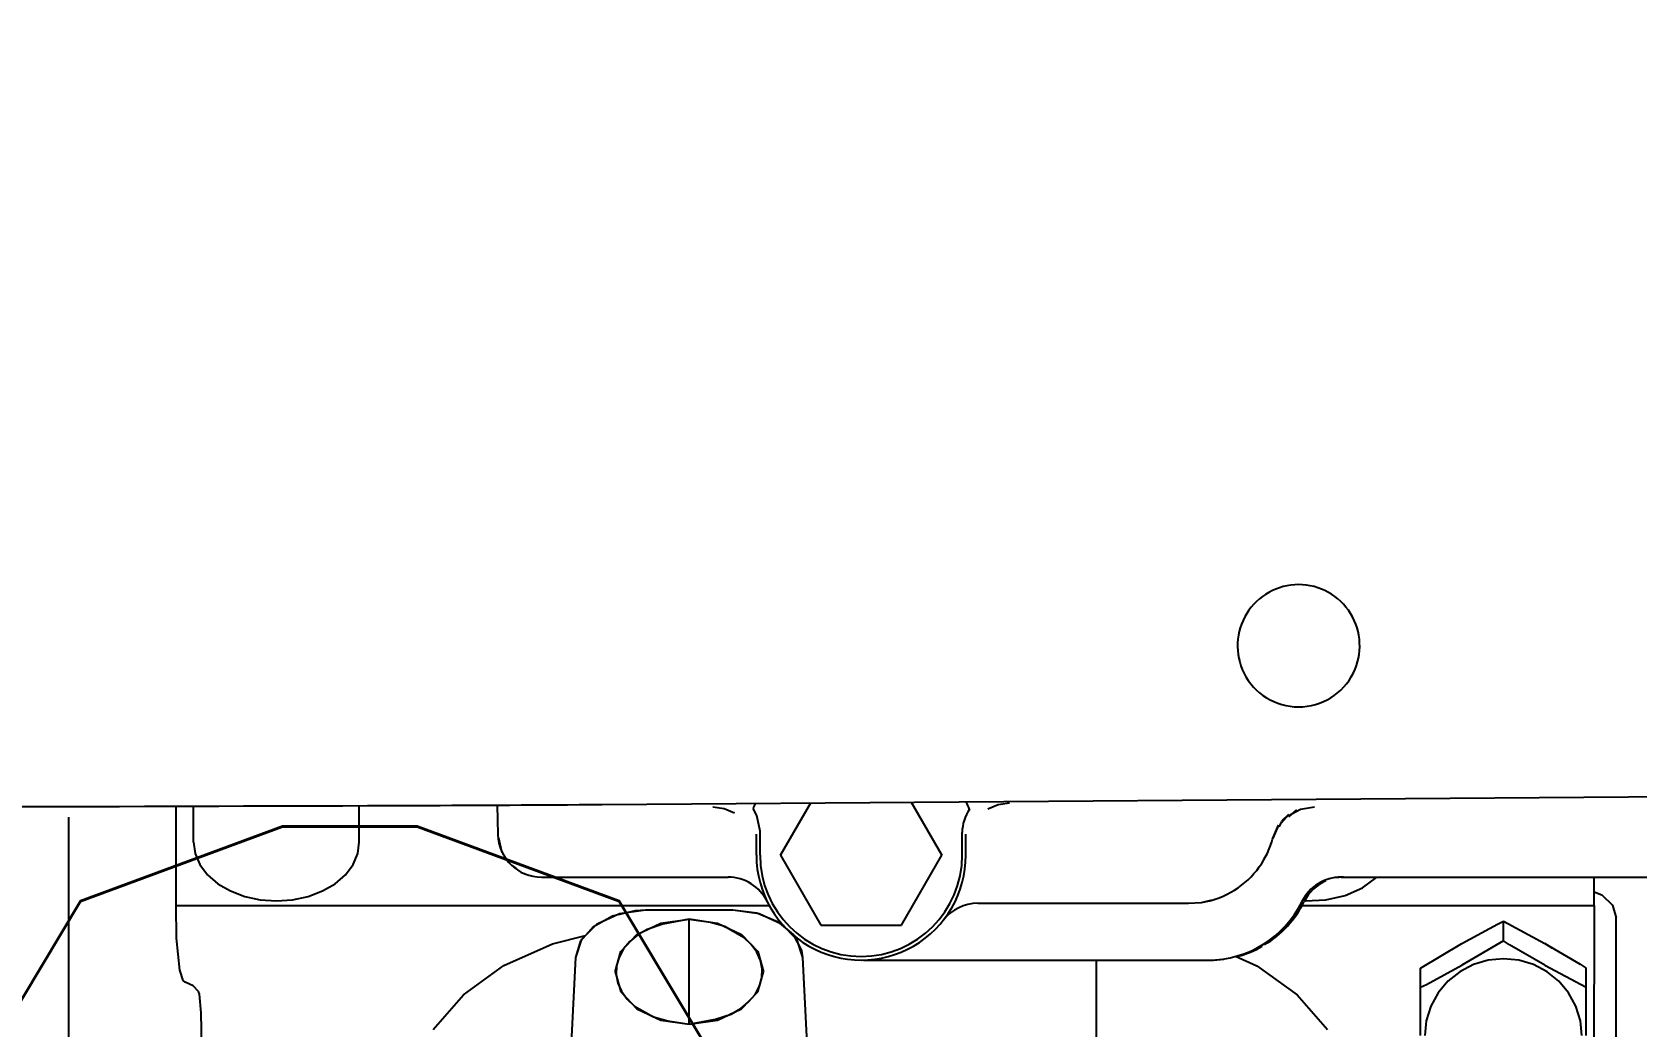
# Model space of a CAD drawing. Header units: millimetres. Extents: x 1084702 to 1166801, y 36632 to 124519.
# Drawn here: x 1102412.2 to 1102596.1, y 47525.1 to 47639.1 of the extents above; entities that cross this region are included whole.
import ezdxf

# ---------------------------------------------------------------- set-up
doc = ezdxf.new("R2010")
doc.units = ezdxf.units.MM
doc.header["$LTSCALE"] = 250
doc.linetypes.add('CENTER', pattern=[3, 2.5, -0.25, 0, -0.25])
doc.layers.get('0').update_dxf_attribs({"color": 255})
doc.layers.add('%posline', color=240, linetype='Continuous')
doc.layers.add('%symbol', color=1, linetype='Continuous')
doc.styles.add('18', font='romans', dxfattribs={"height": 180})
doc.styles.add('ROMANS', font='ROMANS.shx', dxfattribs={"height": 100})
doc.dimstyles.new('dott', dxfattribs={"dimscale": 100, "dimtxt": 150, "dimasz": 0.01, "dimexe": 0.5, "dimexo": 1, "dimgap": 1, "dimtad": 1, "dimdsep": 46, "dimtxsty": 'ROMANS', "dimcen": 1.5, "dimclrd": 1, "dimclre": 1, "dimclrt": 2, "dimazin": 2, "dimtfac": 1, "dimtmove": 2, "dimatfit": 3, "dimldrblk": 'DOT', "dimfxl": 1, "dimtvp": 100, "dimtolj": 1, "dimarcsym": 0})

# ---------------------------------------------------------------- blocks, each defined once
blk = doc.blocks.new('A$C64097268')
at = {"style": '18'}
blk.add_text('20', height=180, dxfattribs=at).set_placement((9824.56, -464.22))
blk = doc.blocks.new('_Dot')
at = {"color": 0, "linetype": 'ByBlock', "lineweight": -2}
blk.add_line((-0.5, 0), (-1, 0), dxfattribs=at)
at = {"color": 0, "linetype": 'ByBlock', "const_width": 0.5}
blk.add_lwpolyline([(-0.25, 0, 1), (0.25, 0, 1)], format="xyb", close=True, dxfattribs=at)
blk = doc.blocks.new('GENERATOR-CENTER')
for p, q in [((-2340.27, -281.7), (-2167.36, -280.45)), ((-2401.39, -364.61), (-2401.39, -283.15)), ((-2389.11, -293.28), (-2389.11, -281.9)), ((-2387.11, -286.03), (-2387.11, -281.9)), ((-2368.11, -286.03), (-2368.11, -281.84)), ((-2352.32, -281.78), (-2352.24, -285.16)), ((-2326.31, -282.2), (-2327.61, -282.03)), ((-2325.11, -282.7), (-2326.31, -282.2)), ((-2322.55, -282.97), (-2323, -282.16)), ((-2322.19, -284.77), (-2322.55, -282.97)), ((-2319.85, -287.53), (-2316.38, -281.53)), ((-2304.88, -281.45), (-2301.37, -287.53)), ((-2294.9, -281.73), (-2296.11, -282.23)), ((-2293.61, -281.56), (-2294.9, -281.73)), ((-2262.46, -283.79), (-2261.65, -282.86)), ((-2261.65, -282.86), (-2262.44, -283.62)), ((-2260.25, -282.29), (-2261.68, -283.05)), ((-2261.61, -283.14), (-2260.69, -282.34)), ((-2258.65, -282.03), (-2260.25, -282.29)), ((-2322.19, -287.53), (-2322.19, -284.77)), ((-2299.03, -287.53), (-2299.03, -284.93)), ((-2263.47, -285.69), (-2262.77, -284.06)), ((-2262.77, -284.06), (-2263.43, -285.55)), ((-2262.72, -284.27), (-2262.46, -283.79)), ((-2262.46, -283.79), (-2262.39, -283.66)), ((-2387.11, -286.03), (-2386.93, -287.34)), ((-2368.29, -287.34), (-2368.11, -286.03)), ((-2352.15, -285.54), (-2351.8, -287.04)), ((-2322.61, -287.53), (-2322.61, -285.11)), ((-2298.61, -287.53), (-2298.61, -285.11)), ((-2264.06, -287.29), (-2263.6, -286.12)), ((-2386.93, -287.34), (-2386.39, -288.6)), ((-2386.39, -288.6), (-2385.51, -289.76)), ((-2369.71, -289.76), (-2368.83, -288.6)), ((-2368.83, -288.6), (-2368.29, -287.34)), ((-2351.8, -287.04), (-2351.73, -287.16)), ((-2351.42, -287.73), (-2351.27, -287.98)), ((-2350.66, -288.66), (-2350.17, -289.01)), ((-2319.85, -287.53), (-2315.23, -295.53)), ((-2305.99, -295.53), (-2301.37, -287.53)), ((-2264.47, -288.02), (-2264.06, -287.29)), ((-2385.51, -289.76), (-2384.33, -290.78)), ((-2370.89, -290.78), (-2369.71, -289.76)), ((-2349.18, -289.61), (-2349.13, -289.63)), ((-2349.13, -289.63), (-2349.12, -289.64)), ((-2347.24, -290.03), (-2325.86, -290.03)), ((-2255.61, -290.03), (-2205.86, -290.03)), ((-2253.16, -291.27), (-2251.54, -290.09)), ((-2226.61, -293.28), (-2226.61, -290.03)), ((-2384.33, -290.78), (-2382.89, -291.61)), ((-2382.89, -291.61), (-2381.24, -292.23)), ((-2381.24, -292.23), (-2379.46, -292.62)), ((-2375.76, -292.62), (-2373.97, -292.23)), ((-2373.97, -292.23), (-2372.33, -291.61)), ((-2372.33, -291.61), (-2370.89, -290.78)), ((-2257.37, -292.63), (-2255.14, -292.13)), ((-2255.14, -292.13), (-2253.16, -291.27)), ((-2226.61, -291.71), (-2225.73, -292.07)), ((-2225.73, -292.07), (-2224.53, -293.25)), ((-2389.11, -293.28), (-2321.1, -293.28)), ((-2389.04, -297.01), (-2389.11, -293.28)), ((-2379.46, -292.62), (-2377.61, -292.75)), ((-2377.61, -292.75), (-2375.76, -292.62)), ((-2340.87, -295.38), (-2338.31, -294.2)), ((-2339.1, -294.46), (-2336.47, -293.85)), ((-2338.31, -294.2), (-2335.31, -293.79)), ((-2336.47, -293.85), (-2335.31, -293.79)), ((-2335.31, -293.79), (-2325.31, -293.79)), ((-2335.31, -293.79), (-2325.31, -293.79)), ((-2325.31, -293.79), (-2322.57, -294.13)), ((-2325.31, -293.79), (-2322.31, -294.2)), ((-2322.57, -294.13), (-2320.18, -295.1)), ((-2322.31, -294.2), (-2319.75, -295.38)), ((-2297.24, -293.03), (-2273.11, -293.03)), ((-2273.11, -293.03), (-2271.61, -292.92)), ((-2271.61, -292.92), (-2270.53, -292.66)), ((-2260.12, -293.28), (-2260.11, -293.28)), ((-2260.11, -293.28), (-2226.61, -293.28)), ((-2259.69, -292.73), (-2257.37, -292.63)), ((-2226.61, -293.28), (-2226.65, -320.02)), ((-2224.53, -293.25), (-2224.11, -294.68)), ((-2342.73, -297.33), (-2341.27, -295.67)), ((-2342.62, -297.15), (-2340.87, -295.38)), ((-2341.27, -295.67), (-2339.1, -294.46)), ((-2336.32, -296.61), (-2333.56, -295.31)), ((-2335.12, -296.01), (-2336.21, -296.65)), ((-2333.34, -295.43), (-2335.12, -296.01)), ((-2333.56, -295.31), (-2330.31, -294.85)), ((-2330.31, -294.85), (-2333.34, -295.43)), ((-2330.31, -294.85), (-2327.06, -295.31)), ((-2330.31, -306.87), (-2330.31, -294.85)), ((-2330.31, -306.87), (-2330.31, -294.85)), ((-2327.87, -295.23), (-2330.31, -294.85)), ((-2326.23, -295.68), (-2327.87, -295.23)), ((-2327.06, -295.31), (-2324.3, -296.61)), ((-2324.04, -296.93), (-2326.23, -295.68)), ((-2325.31, -296.13), (-2325.31, -296.05)), ((-2325.31, -296.13), (-2325.31, -296.05)), ((-2320.18, -295.1), (-2318.39, -296.6)), ((-2319.75, -295.38), (-2318, -297.15)), ((-2319.55, -295.57), (-2319.44, -295.57)), ((-2315.23, -295.53), (-2305.99, -295.53)), ((-2241.77, -297.64), (-2237.71, -295.41)), ((-2237.71, -295.41), (-2237.02, -295.09)), ((-2237.02, -297.32), (-2237.02, -295.09)), ((-2237.02, -295.09), (-2232.27, -297.64)), ((-2224.11, -320.39), (-2224.11, -294.68)), ((-2388.69, -300.69), (-2389.04, -297.01)), ((-2351.55, -300.17), (-2345.97, -297.66)), ((-2345.97, -297.66), (-2342.2, -296.72)), ((-2343.31, -299.25), (-2342.62, -297.15)), ((-2343.31, -299.25), (-2342.73, -297.33)), ((-2338.16, -298.56), (-2336.32, -296.61)), ((-2337.12, -297.41), (-2337.84, -298.26)), ((-2336.21, -296.65), (-2337.12, -297.41)), ((-2335.31, -296.13), (-2335.31, -296.1)), ((-2335.31, -296.13), (-2335.31, -296.1)), ((-2324.3, -296.61), (-2322.46, -298.56)), ((-2323.2, -297.73), (-2324.04, -296.93)), ((-2322.55, -298.61), (-2323.2, -297.73)), ((-2318.39, -296.6), (-2317.44, -298.43)), ((-2318, -297.15), (-2317.31, -299.25)), ((-2246.52, -300.46), (-2241.77, -297.64)), ((-2237.02, -297.32), (-2241.77, -300.13)), ((-2236.33, -297.77), (-2237.02, -297.32)), ((-2232.27, -300.13), (-2236.33, -297.77)), ((-2232.27, -297.64), (-2228.21, -300)), ((-2231.43, -298.17), (-2232.27, -297.64)), ((-2344.22, -317.83), (-2343.31, -299.25)), ((-2338.81, -300.86), (-2338.16, -298.56)), ((-2338.35, -299.19), (-2338.63, -300.17)), ((-2337.84, -298.26), (-2338.35, -299.19)), ((-2322.13, -299.57), (-2322.55, -298.61)), ((-2322.46, -298.56), (-2321.81, -300.86)), ((-2321.94, -300.55), (-2322.13, -299.57)), ((-2317.44, -298.43), (-2317.31, -299.25)), ((-2317.31, -299.25), (-2316.39, -317.83)), ((-2317.31, -299.25), (-2316.39, -317.83)), ((-2310.35, -299.53), (-2270.86, -299.53)), ((-2283.66, -317.56), (-2283.66, -299.53)), ((-2283.66, -317.56), (-2283.66, -299.53)), ((-2270.86, -299.53), (-2270.61, -299.53)), ((-2267.7, -299.08), (-2265.27, -300.18)), ((-2238.78, -299.55), (-2240.46, -300.05)), ((-2237.02, -299.38), (-2238.78, -299.55)), ((-2235.26, -299.55), (-2237.02, -299.38)), ((-2233.58, -300.05), (-2235.26, -299.55)), ((-2388.3, -301.87), (-2388.69, -300.69)), ((-2356.19, -303.51), (-2351.55, -300.17)), ((-2338.81, -300.86), (-2338.16, -303.16)), ((-2338.63, -300.17), (-2338.68, -301.17)), ((-2338.68, -301.17), (-2338.49, -302.16)), ((-2322.46, -303.16), (-2321.81, -300.86)), ((-2322.27, -302.53), (-2321.98, -301.55)), ((-2321.98, -301.55), (-2321.94, -300.55)), ((-2265.27, -300.18), (-2260.63, -303.51)), ((-2246.52, -302.68), (-2246.52, -300.46)), ((-2241.77, -300.14), (-2245.83, -302.36)), ((-2242.02, -300.86), (-2243.38, -301.96)), ((-2240.46, -300.05), (-2242.02, -300.86)), ((-2232.02, -300.86), (-2233.58, -300.05)), ((-2227.52, -302.68), (-2232.27, -300.14)), ((-2230.66, -301.96), (-2232.02, -300.86)), ((-2228.21, -300), (-2227.52, -300.46)), ((-2227.52, -302.68), (-2227.52, -300.46)), ((-2388.05, -302.07), (-2388.3, -301.87)), ((-2387.14, -302.49), (-2388.05, -302.07)), ((-2386.55, -303.13), (-2387.14, -302.49)), ((-2386.44, -303.43), (-2386.55, -303.13)), ((-2338.49, -302.16), (-2338.06, -303.11)), ((-2338.16, -303.16), (-2336.32, -305.11)), ((-2338.06, -303.11), (-2337.42, -303.99)), ((-2324.3, -305.11), (-2322.46, -303.16)), ((-2322.77, -303.46), (-2322.27, -302.53)), ((-2245.83, -302.36), (-2246.52, -302.68)), ((-2246.52, -308.18), (-2246.52, -302.68)), ((-2244.5, -303.29), (-2245.34, -304.81)), ((-2243.38, -301.96), (-2244.5, -303.29)), ((-2229.54, -303.29), (-2230.66, -301.96)), ((-2228.71, -304.81), (-2229.54, -303.29)), ((-2227.52, -308.18), (-2227.52, -302.68)), ((-2386.22, -305.58), (-2386.44, -303.43)), ((-2359.65, -307.5), (-2356.19, -303.51)), ((-2337.42, -303.99), (-2336.58, -304.79)), ((-2336.58, -304.79), (-2334.39, -306.04)), ((-2336.32, -305.11), (-2333.56, -306.41)), ((-2327.06, -306.41), (-2324.3, -305.11)), ((-2325.49, -305.71), (-2324.41, -305.07)), ((-2324.41, -305.07), (-2323.5, -304.31)), ((-2323.5, -304.31), (-2322.77, -303.46)), ((-2260.63, -303.51), (-2257.17, -307.5)), ((-2245.34, -304.81), (-2245.85, -306.47)), ((-2228.19, -306.47), (-2228.71, -304.81)), ((-2386.11, -311.4), (-2386.22, -305.58)), ((-2334.39, -306.04), (-2332.75, -306.49)), ((-2333.56, -306.41), (-2330.31, -306.87)), ((-2332.75, -306.49), (-2330.31, -306.87)), ((-2330.31, -306.87), (-2327.28, -306.29)), ((-2330.31, -306.87), (-2327.06, -306.41)), ((-2327.28, -306.29), (-2325.49, -305.71)), ((-2245.85, -306.47), (-2246.02, -308.18)), ((-2228.02, -308.18), (-2228.19, -306.47))]:
    blk.add_line(p, q)
for centre, radius, start, end in [((-2260.48, -263.53), 7, 90, 206.403), ((-2260.48, -263.53), 7, 333.6454, 90), ((-2260.48, -263.53), 7, 206.4023, 270.0004), ((-2260.48, -263.53), 7, 269.9996, 333.646), ((-2553.47, 56750.37), 57032.51, 270.010266, 270.19286), ((-2379.87, 5226.51), 5508.36, 270.19115, 270.4119), ((-2310.61, -287.53), 13.5, 153.8366, 156.5701), ((-2294.41, -284.93), 4.62, 144.6683, 179.9423), ((-2310.61, -287.53), 13.5, 22.9441, 26.9955), ((-2347.24, -285.03), 5, 181.5519, 269.9993), ((-2273.11, -283.03), 10, 341.9995, 345.3675), ((-2347.24, -285.03), 5, 216.2199, 226.7501), ((-2310.61, -287.53), 12, 179.9996, 0.0004), ((-2310.61, -287.53), 11.58, 180.0085, 359.9915), ((-2273.11, -283.03), 10, 285.0044, 330.0041), ((-2325.86, -295.03), 5, 26.1786, 90.0003), ((-2325.86, -295.03), 5, 26.1804, 89.9974), ((-2255.61, -295.03), 5, 90.0024, 153.8175), ((-2255.35, -295.03), 5, 113.8295, 153.821), ((-2255.35, -295.03), 5, 90.0002, 101.1256), ((-2310.61, -287.53), 12, 206.1797, 209.0913), ((-2297.24, -298.03), 5, 90, 141.8555), ((-2273.11, -283.03), 10, 278.6036, 282.8804), ((-2273.11, -283.02), 10.01, 282.8949, 287.6962), ((-2270.86, -287.53), 12, 270.0001, 333.8209), ((-2270.61, -287.53), 12, 301.1526, 333.821), ((-2310.61, -287.53), 12, 270.0629, 270.108), ((-2270.61, -287.53), 12, 270, 277.3958), ((-2270.61, -287.53), 12, 285.4348, 299.6969)]:
    blk.add_arc(centre, radius, start, end)
blk = doc.blocks.new('BL_1-deck_B4_2')
blk.add_blockref('GENERATOR-CENTER', (87054.78, 16083.83))

msp = doc.modelspace()

# ---------------------------------------------------------------- hatches: boundary and pattern name
at = {"layer": '%symbol', "true_color": 0x939598}
h = msp.add_hatch(dxfattribs=at)
h.set_pattern_fill('ANSI31', color=252, scale=100)
h.paths.add_polyline_path([(1097892.6, 52632.31), (1097892.6, 43032.31), (1109392.6, 43032.31), (1109392.6, 52632.31)])

# ---------------------------------------------------------------- block references
for name, p in [('BL_1-deck_B4_2', (1017763.01, 31748.48)), ('A$C64097268', (1092392.6, 47832.31))]:
    msp.add_blockref(name, p)
at = {"linetype": 'CENTER'}
msp.add_blockref('A$C64097268', (1092392.6, 47832.31), dxfattribs=at)

# ---------------------------------------------------------------- leaders
at = {"layer": '%posline', "linetype": 'ByBlock'}
msp.add_leader([(1105977.01, 46518.41), (1099711.3, 53457.36)], dimstyle='dott', override={"dimasz": 2, "dimgap": 1, "dimtad": 0, "dimclrd": 256}, dxfattribs=at)

doc.saveas('drawing.dxf')
